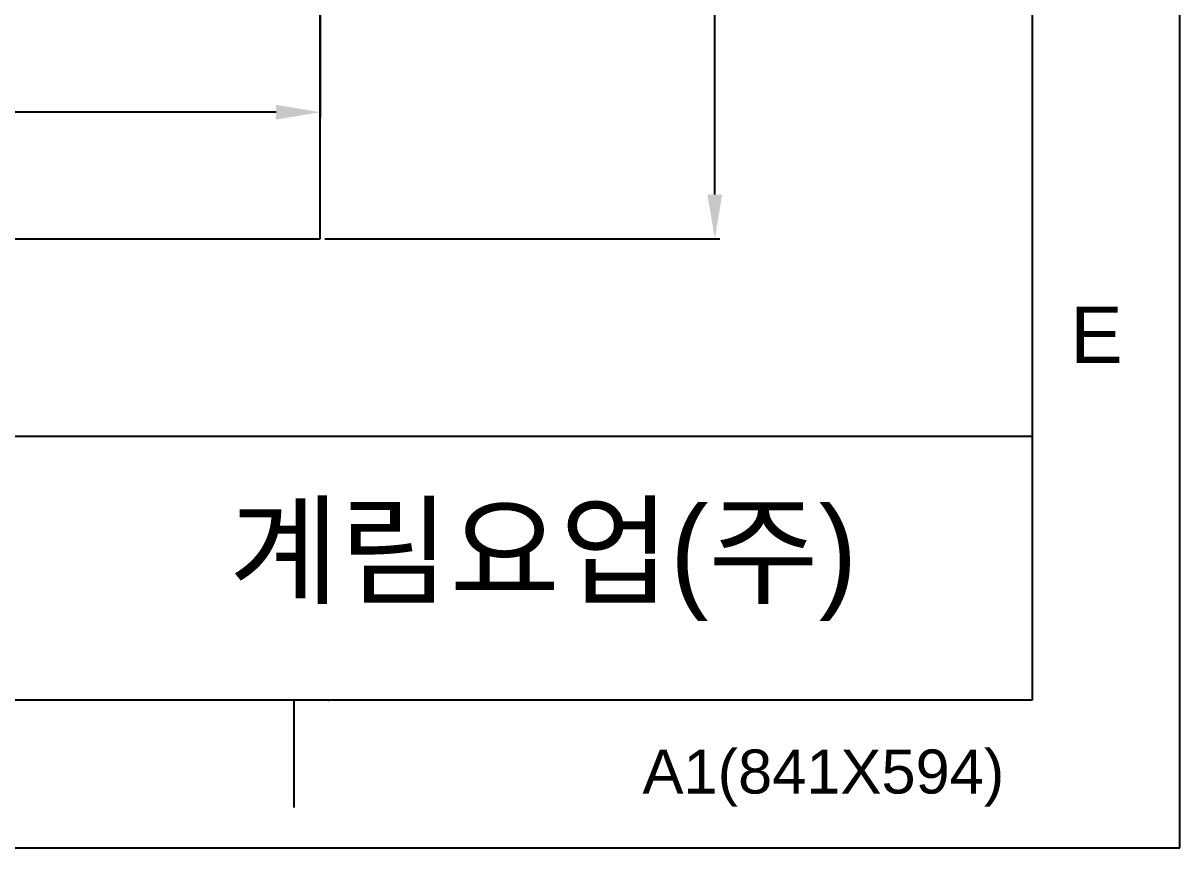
# Model space of a CAD drawing. Header units: millimetres. Extents: x 17655 to 18496, y 1152 to 1747.
# Drawn here: x 18339.1 to 18495.9, y 1152.2 to 1263.9 of the extents above; entities that cross this region are included whole.
import ezdxf

# ---------------------------------------------------------------- set-up
doc = ezdxf.new("R2010")
doc.units = ezdxf.units.MM
doc.linetypes.add('CENTERX2', pattern=[20.32, 12.7, -2.54, 2.54, -2.54])
for name, color, linetype in [('DIM', 3, 'Continuous'), ('FORM', 7, 'Continuous'), ('벽', 2, 'Continuous')]:
    doc.layers.add(name, color=color, linetype=linetype)
doc.layers.add('TEXT', color=2, linetype='Continuous', lineweight=13)
doc.styles.get("Standard").update_dxf_attribs({"font": 'arial.ttf'})
doc.dimstyles.new('A4', dxfattribs={"dimtxt": 4, "dimasz": 3.5, "dimexe": 0.7, "dimexo": 0.625, "dimgap": 0.5, "dimtad": 1, "dimdec": 1, "dimdsep": 46, "dimtxsty": 'Standard', "dimcen": 2.5, "dimclrd": 5, "dimclre": 5, "dimclrt": 7, "dimadec": 3, "dimazin": 2, "dimtfac": 1, "dimtdec": 1, "dimtmove": 0, "dimatfit": 3, "dimfxl": 1.25, "dimarcsym": 0})

# ---------------------------------------------------------------- blocks, each defined once
blk = doc.blocks.new('*D43')
at = {"layer": 'DIM', "color": 3, "lineweight": -2, "transparency": 16777216}
for p, q in [((18420.81, 1314.56), (18433.55, 1314.56)), ((18432.85, 1308.56), (18432.85, 1280.56)), ((18432.85, 1240.69), (18432.85, 1268.69)), ((18379.98, 1234.69), (18433.55, 1234.69))]:
    blk.add_line(p, q, dxfattribs=at)
at = {"layer": 'DIM', "color": 3, "transparency": 16777216}
for points in [[(18431.85, 1308.56), (18433.85, 1308.56), (18432.85, 1314.56)], [(18431.85, 1240.69), (18433.85, 1240.69), (18432.85, 1234.69)]]:
    blk.add_solid(points, dxfattribs=at)
at = {"layer": 'DIM', "color": 4, "transparency": 16777216, "insert": (18432.85, 1274.63), "char_height": 6, "attachment_point": 5}
blk.add_mtext('(400)', dxfattribs=at)
blk = doc.blocks.new('*D49')
at = {"layer": 'DIM', "color": 3, "lineweight": -2, "transparency": 16777216}
for p, q in [((18242.94, 1319.1), (18242.94, 1251.16)), ((18379.35, 1269.57), (18379.35, 1251.16)), ((18248.94, 1251.86), (18299.32, 1251.86)), ((18373.35, 1251.86), (18322.97, 1251.86))]:
    blk.add_line(p, q, dxfattribs=at)
at = {"layer": 'DIM', "color": 3, "transparency": 16777216}
for points in [[(18248.94, 1252.86), (18248.94, 1250.86), (18242.94, 1251.86)], [(18373.35, 1252.86), (18373.35, 1250.86), (18379.35, 1251.86)]]:
    blk.add_solid(points, dxfattribs=at)
at = {"layer": 'DIM', "color": 4, "transparency": 16777216, "insert": (18311.14, 1251.86), "char_height": 6, "attachment_point": 5}
blk.add_mtext('136.4', dxfattribs=at)

msp = doc.modelspace()

# ---------------------------------------------------------------- linework, layer by layer
at = {"layer": 'FORM', "color": 7, "linetype": 'Continuous'}
for p, q in [((18495.91, 1152.17), (18495.91, 1746.87)), ((18475.89, 1726.85), (18475.89, 1172.19)), ((18475.89, 1172.19), (17674.94, 1172.19)), ((18375.77, 1172.19), (18375.77, 1157.64)), ((17654.91, 1152.17), (18495.91, 1152.17))]:
    msp.add_line(p, q, dxfattribs=at)
at = {"layer": 'FORM'}
msp.add_line((17831.07, 1207.95), (18475.89, 1207.95), dxfattribs=at)
msp.add_point((18380.48, 1172.19), dxfattribs=at)
at = {"layer": '벽'}
for p, q in [((18379.35, 1234.69), (18379.35, 1697.43)), ((17714.64, 1234.69), (18379.35, 1234.69))]:
    msp.add_line(p, q, dxfattribs=at)

# ---------------------------------------------------------------- texts
at = {"layer": 'FORM', "insert": (18484.59, 1221.71), "char_height": 7.63, "attachment_point": 5}
msp.add_mtext_dynamic_manual_height_columns('E', width=10.0119, gutter_width=12.51, heights=[0], dxfattribs=at)
at = {"layer": 'TEXT'}
msp.add_text('A1(841X594)', height=5.9595, dxfattribs=at).set_placement((18423.05, 1159.53))
at = {"layer": 'TEXT', "linetype": 'CENTERX2', "insert": (18409.56, 1190.65), "char_height": 11.9189, "attachment_point": 5}
msp.add_mtext_dynamic_manual_height_columns('{\\fHYGothic-Medium|b0|i0|c129|p18;계림요업(주)}', width=143.0272, gutter_width=29.8, heights=[0], dxfattribs=at)

# ---------------------------------------------------------------- dimensions: what is measured, and where the dimension line sits
at = {"layer": 'DIM'}
dim = msp.add_linear_dim(base=(18379.35, 1251.86), p1=(18242.94, 1319.73), p2=(18379.35, 1270.2), dimstyle='A4', override={"dimtxt": 6, "dimasz": 6, "dimgap": 2, "dimtad": 0, "dimtih": 1, "dimclrd": 3, "dimclre": 3, "dimclrt": 4}, dxfattribs=at)
dim.commit()
dim.dimension.update_dxf_attribs({"geometry": '*D49', "text_midpoint": (18311.14, 1251.86)})
dim = msp.add_linear_dim(base=(18432.85, 1234.69), p1=(18420.18, 1314.56), p2=(18379.35, 1234.69), angle=90, text='(400)', dimstyle='A4', override={"dimtxt": 6, "dimasz": 6, "dimgap": 2, "dimtad": 0, "dimtih": 1, "dimclrd": 3, "dimclre": 3, "dimclrt": 4}, dxfattribs=at)
dim.commit()
dim.dimension.update_dxf_attribs({"geometry": '*D43', "text_midpoint": (18432.85, 1274.63)})

doc.saveas('drawing.dxf')
